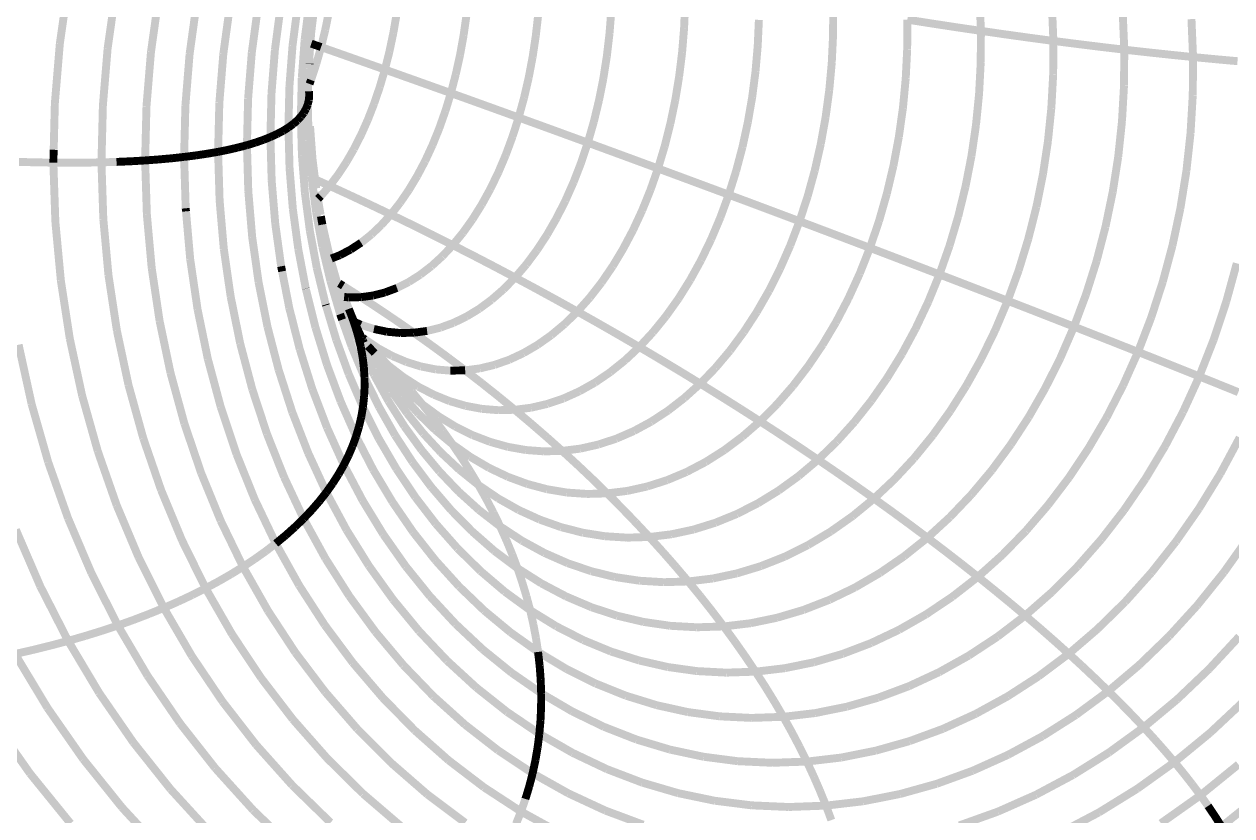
# Model space of a CAD drawing. Extents: x 0 to 350, y 0 to 388.
# Drawn here: x 121 to 244.1, y 129.4 to 210.1 of the extents above; entities that cross this region are included whole.
import ezdxf

# ---------------------------------------------------------------- set-up
doc = ezdxf.new("R2010")
doc.units = 0
doc.layers.get('0').update_dxf_attribs({"linetype": 'CONTINUOUS'})

msp = doc.modelspace()

# ---------------------------------------------------------------- linework, layer by layer
at = {"color": 5, "const_width": 0.8068}
for points in [[(125.47, 214.098), (124.609, 208.07)], [(130.298, 213.327), (129.48, 207.566)], [(134.674, 212.713), (133.902, 207.22)], [(150.701, 212.927), (150.246, 209.259)], [(138.569, 212.258), (137.844, 207.036)], [(141.956, 211.966), (141.278, 207.013)], [(144.814, 211.836), (144.183, 207.152)], [(147.126, 211.869), (146.542, 207.451)], [(148.882, 212.065), (148.342, 207.905)], [(150.074, 212.419), (149.578, 208.51)], [(180.662, 209.115), (180.846, 211.448)], [(188.266, 209.629), (188.372, 212.115)], [(203.46, 208.967), (203.472, 211.785)], [(218.535, 209.381), (218.404, 212.576)], [(225.927, 208.357), (225.785, 211.766)], [(151.678, 209.5), (152.05, 211.322)], [(158.616, 209.157), (158.951, 211.089)], [(165.785, 208.938), (166.078, 210.993)], [(173.149, 208.904), (173.395, 211.092)], [(195.776, 207.859), (195.895, 210.502)], [(211.018, 207.52), (211.033, 210.526)], [(213.542, 210.13), (211.033, 210.526)], [(233.156, 207.465), (233.003, 211.099)], [(240.17, 206.713), (240.005, 210.579)], [(150.246, 209.259), (149.976, 205.57)], [(151.249, 207.73), (151.678, 209.5)], [(158.217, 207.269), (158.616, 209.157)], [(180.391, 206.804), (180.662, 209.115)], [(188.062, 207.155), (188.266, 209.629)], [(203.327, 206.15), (203.46, 208.967)], [(216.043, 209.749), (213.542, 210.13)], [(218.535, 209.381), (216.043, 209.749)], [(218.517, 206.173), (218.535, 209.381)], [(221.014, 209.025), (218.535, 209.381)], [(223.478, 208.683), (221.014, 209.025)], [(124.609, 208.07), (124.102, 202.011)], [(148.342, 207.905), (148.021, 203.721)], [(149.578, 208.51), (149.283, 204.577)], [(151.249, 207.73), (150.252, 208.078)], [(150.763, 206.019), (151.249, 207.73)], [(153.391, 206.977), (151.249, 207.73)], [(165.42, 206.922), (165.785, 208.938)], [(172.825, 206.746), (173.149, 208.904)], [(195.548, 205.23), (195.776, 207.859)], [(225.927, 208.357), (223.478, 208.683)], [(225.904, 204.936), (225.927, 208.357)], [(228.358, 208.045), (225.927, 208.357)], [(230.768, 207.748), (228.358, 208.045)], [(233.156, 207.465), (230.768, 207.748)], [(129.48, 207.566), (129, 201.774)], [(133.902, 207.22), (133.446, 201.698)], [(137.844, 207.036), (137.415, 201.786)], [(141.278, 207.013), (140.875, 202.035)], [(144.183, 207.152), (143.807, 202.443)], [(146.542, 207.451), (146.193, 203.007)], [(155.561, 206.212), (153.391, 206.977)], [(157.757, 205.437), (158.217, 207.269)], [(164.986, 204.953), (165.42, 206.922)], [(172.424, 204.628), (172.825, 206.746)], [(180.032, 204.526), (180.391, 206.804)], [(187.759, 204.706), (188.062, 207.155)], [(210.867, 204.516), (211.018, 207.52)], [(233.128, 203.819), (233.156, 207.465)], [(235.52, 207.199), (233.156, 207.465)], [(237.859, 206.948), (235.52, 207.199)], [(240.17, 206.713), (237.859, 206.948)], [(240.138, 202.832), (240.17, 206.713)], [(242.451, 206.494), (240.17, 206.713)], [(244.701, 206.291), (242.451, 206.494)], [(149.976, 205.57), (149.891, 201.876)], [(150.09, 206.042), (150.089, 205.99)], [(150.223, 204.375), (150.763, 206.019)], [(157.757, 205.437), (155.561, 206.212)], [(157.234, 203.664), (157.757, 205.437)], [(159.977, 204.648), (157.757, 205.437)], [(203.072, 203.349), (203.327, 206.15)], [(218.349, 202.969), (218.517, 206.173)], [(149.283, 204.577), (149.188, 200.64)], [(150.071, 203.972), (150.223, 204.375)], [(162.22, 203.849), (159.977, 204.648)], [(164.484, 203.039), (164.986, 204.953)], [(171.947, 202.559), (172.424, 204.628)], [(179.587, 202.289), (180.032, 204.526)], [(187.361, 202.291), (187.759, 204.706)], [(195.211, 202.625), (195.548, 205.23)], [(210.584, 201.529), (210.867, 204.516)], [(225.717, 201.517), (225.904, 204.936)], [(146.193, 203.007), (146.083, 198.559)], [(148.021, 203.721), (147.919, 199.532)], [(150.026, 203.229), (150.04, 202.723)], [(156.656, 201.961), (157.234, 203.664)], [(164.484, 203.039), (162.22, 203.849)], [(163.917, 201.19), (164.484, 203.039)], [(166.77, 202.219), (164.484, 203.039)], [(202.697, 200.575), (203.072, 203.349)], [(218.033, 199.78), (218.349, 202.969)], [(232.922, 200.175), (233.128, 203.819)], [(239.911, 198.953), (240.138, 202.832)], [(124.102, 202.011), (123.983, 197.27)], [(129, 201.774), (128.853, 195.978)], [(133.446, 201.698), (133.307, 196.172)], [(137.415, 201.786), (137.282, 196.532)], [(140.875, 202.035), (140.75, 197.051)], [(143.807, 202.443), (143.69, 197.729)], [(149.72, 201.45), (149.891, 201.876)], [(149.891, 201.876), (149.998, 202.314)], [(149.891, 201.876), (149.988, 198.192)], [(149.998, 202.314), (150.043, 202.765)], [(156.022, 200.335), (156.656, 201.961)], [(169.074, 201.389), (166.77, 202.219)], [(171.396, 200.55), (171.947, 202.559)], [(179.059, 200.106), (179.587, 202.289)], [(186.867, 199.92), (187.361, 202.291)], [(194.766, 200.057), (195.211, 202.625)], [(148.828, 200.255), (149.188, 200.64)], [(149.188, 200.64), (149.485, 201.038)], [(149.188, 200.64), (149.295, 196.715)], [(149.485, 201.038), (149.72, 201.45)], [(163.288, 199.412), (163.917, 201.19)], [(171.396, 200.55), (169.074, 201.389)], [(170.773, 198.607), (171.396, 200.55)], [(173.734, 199.703), (171.396, 200.55)], [(202.202, 197.838), (202.697, 200.575)], [(210.166, 198.568), (210.584, 201.529)], [(225.369, 198.116), (225.717, 201.517)], [(146.757, 198.868), (147.369, 199.191)], [(147.369, 199.191), (147.919, 199.532)], [(147.919, 199.532), (148.405, 199.886)], [(147.919, 199.532), (148.036, 195.356)], [(148.405, 199.886), (148.828, 200.255)], [(150.125, 199.654), (150.372, 196.35)], [(155.334, 198.792), (156.022, 200.335)], [(162.599, 197.714), (163.288, 199.412)], [(176.086, 198.847), (173.734, 199.703)], [(178.451, 197.984), (179.059, 200.106)], [(186.282, 197.605), (186.867, 199.92)], [(194.218, 197.536), (194.766, 200.057)], [(217.571, 196.621), (218.033, 199.78)], [(232.537, 196.551), (232.922, 200.175)], [(143.69, 197.729), (144.548, 197.989)], [(144.548, 197.989), (145.346, 198.265)], [(145.346, 198.265), (146.083, 198.559)], [(146.083, 198.559), (146.757, 198.868)], [(146.083, 198.559), (146.211, 194.124)], [(149.988, 198.192), (150.27, 194.538)], [(154.598, 197.339), (155.334, 198.792)], [(170.083, 196.74), (170.773, 198.607)], [(178.451, 197.984), (176.086, 198.847)], [(177.763, 195.932), (178.451, 197.984)], [(180.826, 197.113), (178.451, 197.984)], [(209.619, 195.65), (210.166, 198.568)], [(224.859, 194.747), (225.369, 198.116)], [(239.489, 195.094), (239.911, 198.953)], [(123.982, 197.258), (123.95, 195.95)], [(137.282, 196.532), (138.496, 196.687)], [(138.496, 196.687), (139.652, 196.861)], [(139.652, 196.861), (140.75, 197.051)], [(140.75, 197.051), (141.789, 197.261)], [(140.75, 197.051), (140.902, 192.088)], [(141.789, 197.261), (142.769, 197.487)], [(142.769, 197.487), (143.69, 197.729)], [(143.69, 197.729), (143.829, 193.032)], [(149.295, 196.715), (149.604, 192.821)], [(153.814, 195.983), (154.598, 197.339)], [(161.852, 196.103), (162.599, 197.714)], [(169.326, 194.955), (170.083, 196.74)], [(183.212, 196.237), (180.826, 197.113)], [(185.605, 195.355), (186.282, 197.605)], [(193.567, 195.074), (194.218, 197.536)], [(201.593, 195.152), (202.202, 197.838)], [(120.449, 196.023), (122.222, 195.978)], [(122.222, 195.978), (123.95, 195.95)], [(123.95, 195.95), (125.632, 195.941)], [(123.95, 195.95), (124.154, 189.913)], [(125.632, 195.941), (127.267, 195.95)], [(127.267, 195.95), (128.853, 195.978)], [(128.853, 195.978), (130.39, 196.024)], [(128.853, 195.978), (129.044, 190.205)], [(130.39, 196.024), (131.874, 196.089)], [(131.874, 196.089), (133.307, 196.172)], [(133.307, 196.172), (134.687, 196.274)], [(133.307, 196.172), (133.484, 190.668)], [(134.687, 196.274), (136.012, 196.394)], [(136.012, 196.394), (137.282, 196.532)], [(137.282, 196.532), (137.445, 191.297)], [(150.372, 196.35), (150.749, 193.325)], [(152.988, 194.729), (153.814, 195.983)], [(161.051, 194.586), (161.852, 196.103)], [(176.999, 193.959), (177.763, 195.932)], [(185.605, 195.355), (183.212, 196.237)], [(208.942, 192.785), (209.619, 195.65)], [(216.964, 193.507), (217.571, 196.621)], [(231.976, 192.959), (232.537, 196.551)], [(148.036, 195.356), (148.372, 191.213)], [(150.27, 194.538), (150.734, 190.926)], [(152.122, 193.583), (150.633, 194.253)], [(152.122, 193.583), (152.988, 194.729)], [(160.201, 193.169), (161.051, 194.586)], [(168.506, 193.263), (169.326, 194.955)], [(184.843, 193.179), (185.605, 195.355)], [(188.006, 194.467), (185.605, 195.355)], [(190.409, 193.576), (188.006, 194.467)], [(192.816, 192.682), (193.567, 195.074)], [(200.87, 192.528), (201.593, 195.152)], [(224.189, 191.423), (224.859, 194.747)], [(238.873, 191.27), (239.489, 195.094)], [(143.829, 193.032), (144.224, 188.372)], [(146.211, 194.124), (146.576, 189.726)], [(150.795, 192.964), (151.208, 190.621)], [(151.22, 192.548), (152.122, 193.583)], [(154.193, 192.632), (152.122, 193.583)], [(159.304, 191.859), (160.201, 193.169)], [(167.629, 191.669), (168.506, 193.263)], [(176.164, 192.075), (176.999, 193.959)], [(183.996, 191.087), (184.843, 193.179)], [(192.816, 192.682), (190.409, 193.576)], [(216.216, 190.448), (216.964, 193.507)], [(231.24, 189.416), (231.976, 192.959)], [(140.902, 192.088), (141.329, 187.162)], [(149.604, 192.821), (150.111, 188.973)], [(150.934, 192.267), (151.22, 192.548)], [(156.274, 191.657), (154.193, 192.632)], [(158.364, 190.661), (159.304, 191.859)], [(175.259, 190.287), (176.164, 192.075)], [(191.969, 190.366), (192.816, 192.682)], [(195.224, 191.782), (192.816, 192.682)], [(197.631, 190.88), (195.224, 191.782)], [(200.036, 189.978), (200.87, 192.528)], [(208.14, 189.985), (208.942, 192.785)], [(133.484, 190.668), (133.977, 185.208)], [(137.445, 191.297), (137.474, 190.979)], [(137.476, 190.963), (137.904, 186.105)], [(148.372, 191.213), (148.926, 187.121)], [(150.734, 190.926), (151.378, 187.373)], [(151.232, 190.488), (151.382, 189.633)], [(158.364, 190.661), (156.274, 191.657)], [(157.386, 189.581), (158.364, 190.661)], [(160.463, 189.643), (158.364, 190.661)], [(166.696, 190.179), (167.629, 191.669)], [(183.07, 189.089), (183.996, 191.087)], [(200.036, 189.978), (197.631, 190.88)], [(223.363, 188.16), (224.189, 191.423)], [(238.069, 187.499), (238.873, 191.27)], [(124.154, 189.913), (124.714, 183.927)], [(129.044, 190.205), (129.569, 184.481)], [(146.576, 189.726), (147.177, 185.382)], [(151.382, 189.633), (152.128, 186.373)], [(156.373, 188.622), (157.386, 189.581)], [(162.57, 188.602), (160.463, 189.643)], [(165.712, 188.801), (166.696, 190.179)], [(174.29, 188.601), (175.259, 190.287)], [(191.029, 188.141), (191.969, 190.366)], [(199.095, 187.51), (200.036, 189.978)], [(202.435, 189.072), (200.036, 189.978)], [(207.216, 187.262), (208.14, 189.985)], [(215.328, 187.459), (216.216, 190.448)], [(230.335, 185.937), (231.24, 189.416)], [(144.224, 188.372), (144.875, 183.771)], [(150.111, 188.973), (150.817, 185.19)], [(155.33, 187.789), (156.373, 188.622)], [(164.681, 187.541), (162.57, 188.602)], [(164.681, 187.541), (165.712, 188.801)], [(173.259, 187.027), (174.29, 188.601)], [(182.066, 187.191), (183.07, 189.089)], [(190, 186.013), (191.029, 188.141)], [(204.829, 188.167), (202.435, 189.072)], [(207.216, 187.262), (204.829, 188.167)], [(222.387, 184.971), (223.363, 188.16)], [(141.329, 187.162), (142.029, 182.299)], [(148.926, 187.121), (149.693, 183.097)], [(151.378, 187.373), (152.199, 183.898)], [(153.17, 186.517), (154.26, 187.088)], [(154.26, 187.088), (155.33, 187.789)], [(163.609, 186.405), (164.681, 187.541)], [(166.798, 186.46), (164.681, 187.541)], [(172.174, 185.571), (173.259, 187.027)], [(180.993, 185.403), (182.066, 187.191)], [(198.052, 185.137), (199.095, 187.51)], [(206.174, 184.628), (207.216, 187.262)], [(209.591, 186.358), (207.216, 187.262)], [(214.307, 184.554), (215.328, 187.459)], [(237.078, 183.794), (238.069, 187.499)], [(137.904, 186.105), (138.657, 180.979)], [(152.128, 186.373), (153.034, 183.198)], [(152.301, 186.177), (153.17, 186.517)], [(162.498, 185.396), (163.609, 186.405)], [(168.916, 185.359), (166.798, 186.46)], [(171.037, 184.238), (172.174, 185.571)], [(188.888, 183.994), (190, 186.013)], [(211.956, 185.454), (209.591, 186.358)], [(229.261, 182.538), (230.335, 185.937)], [(243.546, 181.749), (244.625, 185.686)], [(129.569, 184.481), (130.426, 178.831)], [(133.977, 185.208), (134.781, 179.82)], [(147.177, 185.382), (147.279, 184.863)], [(147.279, 184.86), (148.011, 181.112)], [(150.817, 185.19), (151.714, 181.488)], [(160.183, 183.779), (161.355, 184.519)], [(161.355, 184.519), (162.498, 185.396)], [(171.037, 184.238), (168.916, 185.359)], [(179.852, 183.732), (180.993, 185.403)], [(196.911, 182.868), (198.052, 185.137)], [(205.018, 182.097), (206.174, 184.628)], [(214.307, 184.554), (211.956, 185.454)], [(213.155, 181.743), (214.307, 184.554)], [(216.643, 183.655), (214.307, 184.554)], [(221.26, 181.869), (222.387, 184.971)], [(124.714, 183.927), (125.623, 178.019)], [(144.875, 183.771), (145.776, 179.248)], [(149.693, 183.097), (149.698, 183.082)], [(152.199, 183.898), (153.192, 180.512)], [(153.034, 183.198), (154.092, 180.121)], [(153.497, 183.393), (153.093, 183.642)], [(155.319, 182.236), (153.497, 183.393)], [(157.776, 182.719), (158.988, 183.178)], [(158.988, 183.178), (160.183, 183.779)], [(169.852, 183.037), (171.037, 184.238)], [(173.156, 183.1), (171.037, 184.238)], [(175.273, 181.944), (173.156, 183.1)], [(178.647, 182.186), (179.852, 183.732)], [(187.696, 182.091), (188.888, 183.994)], [(218.961, 182.761), (216.643, 183.655)], [(235.905, 180.176), (237.078, 183.794)], [(142.029, 182.299), (142.999, 177.522)], [(149.703, 183.055), (150.672, 179.161)], [(153.297, 183.03), (154.055, 181.106)], [(153.6, 182.261), (154.084, 182.213)], [(154.084, 182.213), (155.319, 182.236)], [(155.319, 182.236), (156.551, 182.404)], [(157.128, 181.052), (155.319, 182.236)], [(156.551, 182.404), (157.776, 182.719)], [(167.364, 181.04), (168.626, 181.968)], [(168.626, 181.968), (169.852, 183.037)], [(177.388, 180.771), (175.273, 181.944)], [(177.388, 180.771), (178.647, 182.186)], [(186.429, 180.312), (187.696, 182.091)], [(195.676, 180.716), (196.911, 182.868)], [(203.752, 179.675), (205.018, 182.097)], [(221.26, 181.869), (218.961, 182.761)], [(219.992, 178.869), (221.26, 181.869)], [(223.538, 180.985), (221.26, 181.869)], [(228.027, 179.231), (229.261, 182.538)], [(138.657, 180.979), (139.699, 175.944)], [(148.011, 181.112), (149.072, 176.935)], [(151.714, 181.488), (151.743, 181.393)], [(151.747, 181.378), (152.801, 177.883)], [(154.079, 181.045), (154.39, 180.256)], [(158.924, 179.844), (157.128, 181.052)], [(166.072, 180.256), (167.364, 181.04)], [(176.076, 179.494), (177.388, 180.771)], [(179.497, 179.582), (177.388, 180.771)], [(194.353, 178.685), (195.676, 180.716)], [(211.878, 179.039), (213.155, 181.743)], [(225.794, 180.104), (223.538, 180.985)], [(242.269, 177.902), (243.546, 181.749)], [(134.781, 179.82), (135.894, 174.526)], [(153.192, 180.512), (153.396, 179.935)], [(153.398, 179.932), (154.354, 177.232)], [(154.092, 180.121), (155.299, 177.155)], [(154.751, 179.221), (154.39, 180.256)], [(154.39, 180.256), (154.892, 179.166)], [(154.694, 179.698), (155.303, 179.426)], [(155.303, 179.426), (156.638, 178.992)], [(160.704, 178.612), (158.924, 179.844)], [(163.415, 179.13), (164.753, 179.618)], [(164.753, 179.618), (166.072, 180.256)], [(174.717, 178.358), (176.076, 179.494)], [(181.6, 178.377), (179.497, 179.582)], [(185.094, 178.665), (186.429, 180.312)], [(202.385, 177.376), (203.752, 179.675)], [(228.027, 179.231), (225.794, 180.104)], [(234.556, 176.655), (235.905, 180.176)], [(130.426, 178.831), (131.611, 173.281)], [(145.776, 179.248), (146.924, 174.825)], [(150.672, 179.161), (151.856, 175.329)], [(155.005, 178.358), (154.751, 179.221)], [(154.894, 179.159), (155.178, 178.543)], [(155.054, 178.187), (155.005, 178.358)], [(155.299, 177.155), (155.054, 178.187)], [(155.178, 178.542), (155.388, 178.087)], [(155.465, 178.19), (156.624, 176.226)], [(156.638, 178.992), (157.985, 178.711)], [(157.985, 178.711), (159.343, 178.584)], [(159.343, 178.584), (160.704, 178.612)], [(160.704, 178.612), (162.064, 178.795)], [(162.469, 177.356), (160.704, 178.612)], [(162.064, 178.795), (163.415, 179.13)], [(173.32, 177.371), (174.717, 178.358)], [(183.695, 177.158), (181.6, 178.377)], [(183.695, 177.158), (185.094, 178.665)], [(192.949, 176.787), (194.353, 178.685)], [(210.482, 176.452), (211.878, 179.039)], [(218.586, 175.984), (219.992, 178.869)], [(226.635, 176.032), (228.027, 179.231)], [(230.232, 178.364), (228.027, 179.231)], [(232.409, 177.505), (230.232, 178.364)], [(120.406, 177.391), (121.733, 171.341)], [(125.623, 178.019), (126.879, 172.216)], [(142.999, 177.522), (144.235, 172.847)], [(152.801, 177.883), (154.071, 174.391)], [(154.354, 177.232), (155.678, 174.073)], [(155.485, 176.124), (155.299, 177.155)], [(155.299, 177.155), (156.649, 174.315)], [(155.394, 178.07), (155.492, 177.858)], [(155.508, 177.825), (155.512, 177.817)], [(155.513, 177.814), (155.615, 177.59)], [(155.528, 178.085), (155.703, 177.945)], [(155.615, 177.59), (156.965, 175.055)], [(155.703, 177.945), (157.089, 177.016)], [(156.925, 176.514), (155.779, 177.661)], [(156.033, 177.251), (156.713, 176.534)], [(156.168, 177.046), (157.012, 175.916)], [(157.089, 177.016), (158.512, 176.241)], [(164.215, 176.079), (162.469, 177.356)], [(171.888, 176.536), (173.32, 177.371)], [(182.24, 175.796), (183.695, 177.158)], [(185.78, 175.925), (183.695, 177.158)], [(200.921, 175.208), (202.385, 177.376)], [(234.556, 176.655), (232.409, 177.505)], [(240.8, 174.159), (242.269, 177.902)], [(139.699, 175.944), (141.023, 171.019)], [(149.072, 176.935), (150.358, 172.868)], [(155.612, 175.096), (155.485, 176.124)], [(156.624, 176.226), (158.053, 174.117)], [(156.713, 176.534), (158.151, 175.234)], [(158.151, 175.234), (156.925, 176.514)], [(157.012, 175.916), (158.467, 174.221)], [(158.512, 176.241), (159.964, 175.624)], [(165.943, 174.778), (164.215, 176.079)], [(168.946, 175.335), (170.428, 175.855)], [(170.428, 175.855), (171.888, 176.536)], [(180.733, 174.587), (182.24, 175.796)], [(187.854, 174.679), (185.78, 175.925)], [(191.467, 175.03), (192.949, 176.787)], [(208.971, 173.997), (210.482, 176.452)], [(217.048, 173.223), (218.586, 175.984)], [(225.092, 172.954), (226.635, 176.032)], [(233.034, 173.248), (234.556, 176.655)], [(236.671, 175.813), (234.556, 176.655)], [(238.753, 174.981), (236.671, 175.813)], [(135.894, 174.526), (137.309, 169.35)], [(146.924, 174.825), (148.311, 170.52)], [(151.856, 175.329), (153.239, 171.617)], [(155.678, 174.073), (155.612, 175.096)], [(156.965, 175.055), (158.432, 172.659)], [(159.338, 173.937), (158.151, 175.234)], [(158.151, 175.234), (159.641, 174.09)], [(159.964, 175.624), (161.44, 175.169)], [(161.44, 175.169), (162.932, 174.874)], [(162.932, 174.874), (164.436, 174.745)], [(164.436, 174.745), (165.943, 174.778)], [(165.943, 174.778), (167.45, 174.975)], [(167.652, 173.458), (165.943, 174.778)], [(167.45, 174.975), (168.946, 175.335)], [(179.182, 173.532), (180.733, 174.587)], [(189.916, 173.421), (187.854, 174.679)], [(189.916, 173.421), (191.467, 175.03)], [(199.365, 173.181), (200.921, 175.208)], [(240.8, 174.159), (238.753, 174.981)], [(131.611, 173.281), (133.116, 167.855)], [(154.071, 174.391), (155.52, 171.027)], [(155.685, 173.051), (155.678, 174.073)], [(155.678, 174.073), (157.16, 171.045)], [(156.649, 174.315), (158.135, 171.611)], [(158.053, 174.117), (159.577, 172.156)], [(158.467, 174.221), (159.996, 172.68)], [(160.485, 172.625), (159.338, 173.937)], [(159.641, 174.09), (161.18, 173.106)], [(169.338, 172.116), (167.652, 173.458)], [(177.593, 172.641), (179.182, 173.532)], [(188.302, 171.967), (189.916, 173.421)], [(191.963, 172.151), (189.916, 173.421)], [(207.353, 171.68), (208.971, 173.997)], [(231.349, 169.97), (233.034, 173.248)], [(239.146, 170.538), (240.8, 174.159)], [(242.81, 173.349), (240.8, 174.159)], [(244.782, 172.551), (242.81, 173.349)], [(126.879, 172.216), (128.475, 166.544)], [(144.235, 172.847), (145.729, 168.3)], [(150.358, 172.868), (151.858, 168.931)], [(155.52, 171.027), (155.633, 172.037)], [(155.633, 172.037), (155.685, 173.051)], [(158.432, 172.659), (160.011, 170.41)], [(159.577, 172.156), (161.188, 170.352)], [(159.996, 172.68), (161.589, 171.3)], [(161.589, 171.3), (160.485, 172.625)], [(161.18, 173.106), (162.757, 172.288)], [(162.757, 172.288), (164.367, 171.636)], [(171.001, 170.755), (169.338, 172.116)], [(175.974, 171.914), (177.593, 172.641)], [(193.995, 170.871), (191.963, 172.151)], [(197.725, 171.303), (199.365, 173.181)], [(215.385, 170.601), (217.048, 173.223)], [(223.405, 170.01), (225.092, 172.954)], [(121.733, 171.341), (123.419, 165.428)], [(141.023, 171.019), (142.626, 166.227)], [(153.239, 171.617), (154.817, 168.044)], [(155.346, 170.025), (155.52, 171.027)], [(155.52, 171.027), (157.139, 167.807)], [(157.16, 171.045), (158.791, 168.166)], [(158.135, 171.611), (159.752, 169.056)], [(162.651, 169.96), (161.589, 171.3)], [(161.589, 171.3), (163.242, 170.084)], [(164.367, 171.636), (166.004, 171.156)], [(166.004, 171.156), (167.66, 170.849)], [(167.66, 170.849), (169.328, 170.714)], [(171.001, 170.755), (172.671, 170.969)], [(172.671, 170.969), (174.331, 171.356)], [(174.331, 171.356), (175.974, 171.914)], [(186.632, 170.673), (188.302, 171.967)], [(196.008, 169.583), (193.995, 170.871)], [(196.008, 169.583), (197.725, 171.303)], [(205.635, 169.515), (207.353, 171.68)], [(148.311, 170.52), (149.935, 166.351)], [(155.112, 169.03), (155.346, 170.025)], [(160.011, 170.41), (161.695, 168.321)], [(161.188, 170.352), (162.88, 168.712)], [(163.671, 168.607), (162.651, 169.96)], [(163.242, 170.084), (164.947, 169.041)], [(169.328, 170.714), (171.001, 170.755)], [(172.639, 169.376), (171.001, 170.755)], [(184.912, 169.547), (186.632, 170.673)], [(194.221, 168.028), (196.008, 169.583)], [(198.002, 168.286), (196.008, 169.583)], [(213.604, 168.128), (215.385, 170.601)], [(221.581, 167.212), (223.405, 170.01)], [(229.507, 166.834), (231.349, 169.97)], [(237.313, 167.053), (239.146, 170.538)], [(137.309, 169.35), (139.019, 164.314)], [(151.858, 168.931), (153.57, 165.14)], [(154.817, 168.044), (155.112, 169.03)], [(159.752, 169.056), (161.49, 166.661)], [(161.695, 168.321), (163.475, 166.4)], [(162.88, 168.712), (164.645, 167.243)], [(164.645, 167.243), (163.671, 168.607)], [(164.947, 169.041), (166.697, 168.173)], [(174.253, 167.979), (172.639, 169.376)], [(181.354, 167.813), (183.15, 168.592)], [(183.15, 168.592), (184.912, 169.547)], [(203.824, 167.507), (205.635, 169.515)], [(133.116, 167.855), (134.935, 162.578)], [(145.729, 168.3), (147.475, 163.898)], [(154.462, 167.065), (154.817, 168.044)], [(154.817, 168.044), (156.581, 164.621)], [(157.139, 167.807), (158.924, 164.743)], [(158.791, 168.166), (160.565, 165.445)], [(165.576, 165.869), (164.645, 167.243)], [(164.645, 167.243), (166.477, 165.953)], [(166.697, 168.173), (168.483, 167.485)], [(168.483, 167.485), (170.298, 166.978)], [(175.839, 166.565), (174.253, 167.979)], [(177.691, 166.798), (179.532, 167.215)], [(179.532, 167.215), (181.354, 167.813)], [(192.371, 166.645), (194.221, 168.028)], [(199.975, 166.981), (198.002, 168.286)], [(201.928, 165.669), (203.824, 167.507)], [(211.714, 165.814), (213.604, 168.128)], [(219.629, 164.574), (221.581, 167.212)], [(242.937, 164.224), (244.923, 167.922)], [(128.475, 166.544), (130.403, 161.029)], [(142.626, 166.227), (144.497, 161.59)], [(149.935, 166.351), (151.784, 162.338)], [(153.57, 165.14), (154.047, 166.098)], [(154.047, 166.098), (154.462, 167.065)], [(161.49, 166.661), (163.344, 164.436)], [(163.475, 166.4), (165.344, 164.653)], [(166.457, 164.484), (165.576, 165.869)], [(166.477, 165.953), (168.365, 164.844)], [(170.298, 166.978), (172.135, 166.654)], [(172.135, 166.654), (173.984, 166.517)], [(173.984, 166.517), (175.839, 166.565)], [(175.839, 166.565), (177.691, 166.798)], [(177.397, 165.136), (175.839, 166.565)], [(190.467, 165.439), (192.371, 166.645)], [(201.928, 165.669), (199.975, 166.981)], [(227.516, 163.853), (229.507, 166.834)], [(235.308, 163.718), (237.313, 167.053)], [(123.419, 165.428), (125.452, 159.679)], [(153.034, 164.193), (153.57, 165.14)], [(153.57, 165.14), (155.484, 161.512)], [(158.924, 164.743), (160.862, 161.849)], [(160.565, 165.445), (162.474, 162.895)], [(165.344, 164.653), (167.294, 163.091)], [(168.365, 164.844), (170.301, 163.923)], [(178.926, 163.692), (177.397, 165.136)], [(188.517, 164.417), (190.467, 165.439)], [(199.953, 164.006), (201.928, 165.669)], [(203.854, 164.352), (201.928, 165.669)], [(209.719, 163.669), (211.714, 165.814)], [(139.019, 164.314), (141.016, 159.442)], [(147.475, 163.898), (149.465, 159.661)], [(152.438, 163.26), (153.034, 164.193)], [(156.581, 164.621), (158.524, 161.367)], [(163.344, 164.436), (165.304, 162.389)], [(167.294, 163.091), (166.457, 164.484)], [(170.301, 163.923), (172.28, 163.194)], [(180.423, 162.234), (178.926, 163.692)], [(184.511, 162.938), (186.528, 163.581)], [(186.528, 163.581), (188.517, 164.417)], [(197.911, 162.526), (199.953, 164.006)], [(205.758, 163.03), (203.854, 164.352)], [(207.632, 161.705), (209.719, 163.669)], [(217.555, 162.104), (219.629, 164.574)], [(225.382, 161.042), (227.516, 163.853)], [(233.142, 160.548), (235.308, 163.718)], [(240.767, 160.685), (242.937, 164.224)], [(134.935, 162.578), (137.058, 157.471)], [(151.069, 161.432), (151.784, 162.338)], [(151.784, 162.338), (152.438, 163.26)], [(151.784, 162.338), (153.85, 158.499)], [(162.474, 162.895), (164.509, 160.526)], [(165.304, 162.389), (167.363, 160.532)], [(168.082, 161.691), (167.294, 163.091)], [(167.294, 163.091), (169.315, 161.718)], [(172.28, 163.194), (174.289, 162.658)], [(174.289, 162.658), (176.322, 162.319)], [(176.322, 162.319), (178.369, 162.177)], [(178.369, 162.177), (180.423, 162.234)], [(180.423, 162.234), (182.473, 162.487)], [(181.889, 160.763), (180.423, 162.234)], [(182.473, 162.487), (184.511, 162.938)], [(195.81, 161.235), (197.911, 162.526)], [(207.632, 161.705), (205.758, 163.03)], [(130.403, 161.029), (132.651, 155.692)], [(144.497, 161.59), (146.627, 157.127)], [(150.296, 160.539), (151.069, 161.432)], [(155.484, 161.512), (157.591, 158.061)], [(158.524, 161.367), (160.635, 158.292)], [(160.862, 161.849), (162.949, 159.137)], [(168.821, 160.282), (168.082, 161.691)], [(169.315, 161.718), (171.402, 160.541)], [(193.656, 160.138), (195.81, 161.235)], [(205.46, 159.925), (207.632, 161.705)], [(209.48, 160.376), (207.632, 161.705)], [(215.369, 159.815), (217.555, 162.104)], [(223.118, 158.41), (225.382, 161.042)], [(149.465, 159.661), (150.296, 160.539)], [(164.509, 160.526), (166.66, 158.35)], [(167.363, 160.532), (169.51, 158.87)], [(169.51, 158.87), (168.821, 160.282)], [(171.402, 160.541), (173.541, 159.565)], [(183.32, 159.281), (181.889, 160.763)], [(191.461, 159.242), (193.656, 160.138)], [(203.212, 158.342), (205.46, 159.925)], [(211.296, 159.046), (209.48, 160.376)], [(213.081, 157.716), (215.369, 159.815)], [(230.823, 157.558), (233.142, 160.548)], [(238.421, 157.321), (240.767, 160.685)], [(120.124, 158.537), (122.618, 152.757)], [(125.452, 159.679), (127.825, 154.117)], [(141.016, 159.442), (143.291, 154.754)], [(147.63, 157.955), (148.576, 158.8)], [(148.576, 158.8), (149.465, 159.661)], [(149.465, 159.661), (151.687, 155.608)], [(153.85, 158.499), (156.126, 154.849)], [(162.949, 159.137), (165.173, 156.62)], [(170.149, 157.452), (169.51, 158.87)], [(169.51, 158.87), (171.737, 157.411)], [(173.541, 159.565), (175.725, 158.791)], [(175.725, 158.791), (177.945, 158.225)], [(184.719, 157.788), (183.32, 159.281)], [(186.982, 158.065), (189.234, 158.55)], [(189.234, 158.55), (191.461, 159.242)], [(213.081, 157.716), (211.296, 159.046)], [(137.058, 157.471), (139.477, 152.56)], [(146.627, 157.127), (147.63, 157.955)], [(157.591, 158.061), (159.88, 154.803)], [(160.635, 158.292), (162.907, 155.414)], [(166.66, 158.35), (168.918, 156.374)], [(170.737, 156.031), (170.149, 157.452)], [(171.737, 157.411), (174.032, 156.159)], [(177.945, 158.225), (180.189, 157.868)], [(180.189, 157.868), (182.451, 157.723)], [(182.451, 157.723), (184.719, 157.788)], [(184.719, 157.788), (186.982, 158.065)], [(186.081, 156.286), (184.719, 157.788)], [(200.899, 156.96), (203.212, 158.342)], [(210.699, 155.816), (213.081, 157.716)], [(214.834, 156.385), (213.081, 157.716)], [(220.731, 155.969), (223.118, 158.41)], [(228.36, 154.758), (230.823, 157.558)], [(235.911, 154.146), (238.421, 157.321)], [(243.313, 154.196), (245.842, 157.758)], [(144.458, 155.525), (145.571, 156.317)], [(145.571, 156.317), (146.627, 157.127)], [(146.627, 157.127), (149.01, 152.858)], [(165.173, 156.62), (167.524, 154.306)], [(168.918, 156.374), (171.274, 154.608)], [(171.274, 154.608), (170.737, 156.031)], [(174.032, 156.159), (176.387, 155.123)], [(187.405, 154.776), (186.081, 156.286)], [(198.53, 155.786), (200.899, 156.96)], [(216.551, 155.057), (214.834, 156.385)], [(132.651, 155.692), (135.212, 150.559)], [(143.291, 154.754), (144.458, 155.525)], [(151.687, 155.608), (154.135, 151.755)], [(156.126, 154.849), (158.598, 151.404)], [(159.88, 154.803), (162.344, 151.752)], [(162.907, 155.414), (165.329, 152.742)], [(176.387, 155.123), (178.792, 154.303)], [(188.692, 153.257), (187.405, 154.776)], [(193.661, 154.081), (196.113, 154.825)], [(196.113, 154.825), (198.53, 155.786)], [(208.235, 154.124), (210.699, 155.816)], [(218.232, 153.731), (216.551, 155.057)], [(218.232, 153.731), (220.731, 155.969)], [(127.825, 154.117), (130.526, 148.769)], [(140.8, 153.27), (142.072, 154.001)], [(142.072, 154.001), (143.291, 154.754)], [(143.291, 154.754), (145.832, 150.27)], [(167.524, 154.306), (169.992, 152.207)], [(171.757, 153.181), (171.274, 154.608)], [(171.274, 154.608), (173.717, 153.056)], [(178.792, 154.303), (181.235, 153.705)], [(181.235, 153.705), (183.708, 153.332)], [(188.692, 153.257), (191.185, 153.557)], [(191.185, 153.557), (193.661, 154.081)], [(205.698, 152.645), (208.235, 154.124)], [(215.631, 151.705), (218.232, 153.731)], [(219.877, 152.408), (218.232, 153.731)], [(225.765, 152.162), (228.36, 154.758)], [(233.244, 151.173), (235.911, 154.146)], [(240.605, 150.833), (243.313, 154.196)], [(122.618, 152.757), (125.457, 147.199)], [(138.104, 151.871), (139.477, 152.56)], [(139.477, 152.56), (140.8, 153.27)], [(139.477, 152.56), (142.178, 147.862)], [(149.01, 152.858), (151.631, 148.801)], [(165.329, 152.742), (167.888, 150.288)], [(172.189, 151.757), (171.757, 153.181)], [(173.717, 153.056), (176.235, 151.729)], [(183.708, 153.332), (186.196, 153.181)], [(186.196, 153.181), (188.692, 153.257)], [(189.94, 151.733), (188.692, 153.257)], [(203.099, 151.39), (205.698, 152.645)], [(221.482, 151.091), (219.877, 152.408)], [(135.212, 150.559), (136.682, 151.204)], [(136.682, 151.204), (138.104, 151.871)], [(154.135, 151.755), (156.795, 148.118)], [(158.598, 151.404), (161.258, 148.178)], [(162.344, 151.752), (164.969, 148.922)], [(169.992, 152.207), (172.568, 150.332)], [(172.568, 150.332), (172.189, 151.757)], [(176.235, 151.729), (178.818, 150.629)], [(191.148, 150.205), (189.94, 151.733)], [(200.451, 150.359), (203.099, 151.39)], [(212.94, 149.899), (215.631, 151.705)], [(223.048, 149.779), (221.482, 151.091)], [(223.048, 149.779), (225.765, 152.162)], [(230.434, 148.416), (233.244, 151.173)], [(132.133, 149.342), (133.695, 149.939)], [(133.695, 149.939), (135.212, 150.559)], [(135.212, 150.559), (138.071, 145.652)], [(145.832, 150.27), (148.628, 146.009)], [(167.888, 150.288), (170.575, 148.062)], [(172.891, 148.908), (172.568, 150.332)], [(172.568, 150.332), (175.237, 148.686)], [(178.818, 150.629), (181.456, 149.762)], [(192.314, 148.671), (191.148, 150.205)], [(197.762, 149.561), (200.451, 150.359)], [(210.17, 148.321), (212.94, 149.899)], [(237.731, 147.684), (240.605, 150.833)], [(128.878, 148.22), (130.526, 148.769)], [(130.526, 148.769), (132.133, 149.342)], [(130.526, 148.769), (133.543, 143.656)], [(151.631, 148.801), (154.48, 144.974)], [(164.969, 148.922), (167.743, 146.323)], [(173.162, 147.489), (172.891, 148.908)], [(175.237, 148.686), (177.989, 147.278)], [(181.456, 149.762), (184.136, 149.131)], [(184.136, 149.131), (186.847, 148.737)], [(186.847, 148.737), (189.577, 148.584)], [(189.577, 148.584), (192.314, 148.671)], [(192.314, 148.671), (195.046, 148.997)], [(193.437, 147.136), (192.314, 148.671)], [(195.046, 148.997), (197.762, 149.561)], [(220.22, 147.621), (223.048, 149.779)], [(224.572, 148.473), (223.048, 149.779)], [(125.457, 147.199), (127.187, 147.697)], [(127.187, 147.697), (128.878, 148.22)], [(142.178, 147.862), (145.149, 143.4)], [(156.795, 148.118), (159.654, 144.716)], [(161.258, 148.178), (164.091, 145.185)], [(170.575, 148.062), (173.377, 146.073)], [(173.377, 146.073), (173.162, 147.489)], [(207.333, 146.977), (210.17, 148.321)], [(217.293, 145.696), (220.22, 147.621)], [(226.053, 147.175), (224.572, 148.473)], [(227.492, 145.886), (230.434, 148.416)], [(234.702, 144.763), (237.731, 147.684)], [(241.788, 144.314), (244.873, 147.64)], [(120.038, 145.861), (121.88, 146.281)], [(121.88, 146.281), (123.687, 146.727)], [(123.687, 146.727), (125.457, 147.199)], [(125.457, 147.199), (128.625, 141.887)], [(167.743, 146.323), (170.655, 143.966)], [(177.989, 147.278), (180.811, 146.113)], [(194.517, 145.598), (193.437, 147.136)], [(204.44, 145.876), (207.333, 146.977)], [(227.492, 145.886), (226.053, 147.175)], [(120.038, 145.861), (123.355, 140.357)], [(138.071, 145.652), (141.216, 140.991)], [(148.628, 146.009), (151.667, 141.992)], [(154.48, 144.974), (157.541, 141.392)], [(164.091, 145.185), (167.087, 142.438)], [(173.538, 144.662), (173.377, 146.073)], [(173.377, 146.073), (176.281, 144.33)], [(180.811, 146.113), (183.694, 145.197)], [(183.694, 145.197), (186.621, 144.531)], [(195.553, 144.06), (194.517, 145.598)], [(198.538, 144.414), (201.503, 145.019)], [(201.503, 145.019), (204.44, 145.876)], [(214.282, 144.014), (217.293, 145.696)], [(224.43, 143.593), (227.492, 145.886)], [(228.884, 144.606), (227.492, 145.886)], [(159.654, 144.716), (162.701, 141.559)], [(170.655, 143.966), (173.692, 141.862)], [(173.643, 143.258), (173.538, 144.662)], [(176.281, 144.33), (179.276, 142.839)], [(186.621, 144.531), (189.582, 144.119)], [(189.582, 144.119), (192.564, 143.962)], [(192.564, 143.962), (195.553, 144.06)], [(195.553, 144.06), (198.538, 144.414)], [(196.544, 142.524), (195.553, 144.06)], [(211.195, 142.581), (214.282, 144.014)], [(230.23, 143.338), (228.884, 144.606)], [(231.53, 142.08), (234.702, 144.763)], [(238.536, 141.225), (241.788, 144.314)], [(133.543, 143.656), (136.858, 138.801)], [(145.149, 143.4), (148.376, 139.192)], [(173.692, 141.862), (173.643, 143.258)], [(179.276, 142.839), (182.349, 141.607)], [(197.488, 140.988), (196.544, 142.524)], [(208.049, 141.405), (211.195, 142.581)], [(221.262, 141.546), (224.43, 143.593)], [(231.53, 142.08), (230.23, 143.338)], [(128.625, 141.887), (132.108, 136.843)], [(151.667, 141.992), (154.933, 138.231)], [(157.541, 141.392), (160.803, 138.073)], [(162.701, 141.559), (165.92, 138.664)], [(167.087, 142.438), (170.23, 139.949)], [(173.687, 140.473), (173.692, 141.862)], [(173.692, 141.862), (176.841, 140.018)], [(182.349, 141.607), (185.484, 140.64)], [(204.856, 140.49), (208.049, 141.405)], [(218, 139.758), (221.262, 141.546)], [(228.229, 139.649), (231.53, 142.08)], [(232.78, 140.837), (231.53, 142.08)], [(235.132, 138.391), (238.536, 141.225)], [(123.355, 140.357), (127, 135.132)], [(141.216, 140.991), (144.631, 136.597)], [(173.625, 139.095), (173.687, 140.473)], [(176.841, 140.018), (180.086, 138.443)], [(185.484, 140.64), (188.669, 139.938)], [(198.385, 139.458), (197.488, 140.988)], [(201.631, 139.839), (204.856, 140.49)], [(233.981, 139.606), (232.78, 140.837)], [(241.909, 137.831), (245.386, 141.086)], [(117.771, 139.076), (121.573, 133.678)], [(136.858, 138.801), (140.458, 134.224)], [(148.376, 139.192), (151.845, 135.256)], [(170.23, 139.949), (173.507, 137.727)], [(173.507, 137.727), (173.625, 139.095)], [(188.669, 139.938), (191.89, 139.507)], [(191.89, 139.507), (195.133, 139.347)], [(195.133, 139.347), (198.385, 139.458)], [(198.385, 139.458), (201.631, 139.839)], [(199.234, 137.93), (198.385, 139.458)], [(214.658, 138.232), (218, 139.758)], [(224.813, 137.48), (228.229, 139.649)], [(235.132, 138.391), (233.981, 139.606)], [(154.933, 138.231), (158.411, 134.747)], [(160.803, 138.073), (164.25, 135.026)], [(165.92, 138.664), (169.299, 136.04)], [(173.335, 136.371), (173.507, 137.727)], [(173.507, 137.727), (176.906, 135.782)], [(180.086, 138.443), (183.414, 137.142)], [(200.035, 136.409), (199.234, 137.93)], [(211.252, 136.98), (214.658, 138.232)], [(231.589, 135.819), (235.132, 138.391)], [(236.23, 137.191), (235.132, 138.391)], [(238.271, 134.842), (241.909, 137.831)], [(132.108, 136.843), (135.89, 132.091)], [(144.631, 136.597), (148.302, 132.487)], [(173.106, 135.029), (173.335, 136.371)], [(183.414, 137.142), (186.811, 136.122)], [(200.786, 134.895), (200.035, 136.409)], [(207.794, 136.003), (211.252, 136.98)], [(221.296, 135.581), (224.813, 137.48)], [(237.278, 136.007), (236.23, 137.191)], [(127, 135.132), (130.958, 130.208)], [(151.845, 135.256), (155.539, 131.609)], [(169.299, 136.04), (172.821, 133.699)], [(176.906, 135.782), (180.407, 134.12)], [(186.811, 136.122), (190.262, 135.386)], [(190.262, 135.386), (193.751, 134.933)], [(200.786, 134.895), (204.301, 135.307)], [(204.301, 135.307), (207.794, 136.003)], [(217.694, 133.962), (221.296, 135.581)], [(227.922, 133.525), (231.589, 135.819)], [(238.271, 134.842), (237.278, 136.007)], [(140.458, 134.224), (144.327, 129.945)], [(158.411, 134.747), (162.085, 131.552)], [(164.25, 135.026), (167.867, 132.267)], [(172.821, 133.699), (173.106, 135.029)], [(180.407, 134.12), (183.998, 132.751)], [(193.751, 134.933), (197.263, 134.771)], [(197.263, 134.771), (200.786, 134.895)], [(201.486, 133.388), (200.786, 134.895)], [(214.022, 132.629), (217.694, 133.962)], [(234.483, 132.13), (238.271, 134.842)], [(239.209, 133.695), (238.271, 134.842)], [(240.924, 131.461), (244.797, 134.604)], [(121.573, 133.678), (125.7, 128.592)], [(172.482, 132.386), (172.821, 133.699)], [(172.821, 133.699), (176.473, 131.651)], [(183.998, 132.751), (187.663, 131.677)], [(202.136, 131.892), (201.486, 133.388)], [(210.294, 131.589), (214.022, 132.629)], [(224.148, 131.514), (227.922, 133.525)], [(240.094, 132.567), (239.209, 133.695)], [(135.89, 132.091), (139.951, 127.646)], [(148.302, 132.487), (152.21, 128.681)], [(155.539, 131.609), (159.442, 128.265)], [(162.085, 131.552), (165.941, 128.659)], [(167.867, 132.267), (171.636, 129.807)], [(172.087, 131.087), (172.482, 132.386)], [(176.473, 131.651), (180.235, 129.903)], [(187.663, 131.677), (191.385, 130.904)], [(202.736, 130.405), (202.136, 131.892)], [(206.527, 130.846), (210.294, 131.589)], [(220.279, 129.8), (224.148, 131.514)], [(230.564, 129.709), (234.483, 132.13)], [(236.893, 128.61), (240.924, 131.461)], [(240.924, 131.461), (240.094, 132.567)], [(241.697, 130.375), (240.924, 131.461)], [(243.073, 128.271), (247.179, 131.567)], [(130.958, 130.208), (135.208, 125.607)], [(171.636, 129.807), (172.087, 131.087)], [(191.385, 130.904), (195.148, 130.433)], [(195.148, 130.433), (198.938, 130.266)], [(198.938, 130.266), (202.736, 130.405)], [(202.736, 130.405), (206.527, 130.846)], [(203.283, 128.929), (202.736, 130.405)], [(242.413, 129.311), (241.697, 130.375)], [(144.327, 129.945), (148.445, 125.982)], [(171.132, 128.545), (171.636, 129.807)], [(171.636, 129.807), (175.543, 127.656)], [(180.235, 129.903), (184.094, 128.463)], [(216.337, 128.388), (220.279, 129.8)], [(226.529, 127.588), (230.564, 129.709)], [(243.073, 128.271), (242.413, 129.311)]]:
    msp.add_lwpolyline(points, dxfattribs=at)

doc.saveas('drawing.dxf')
